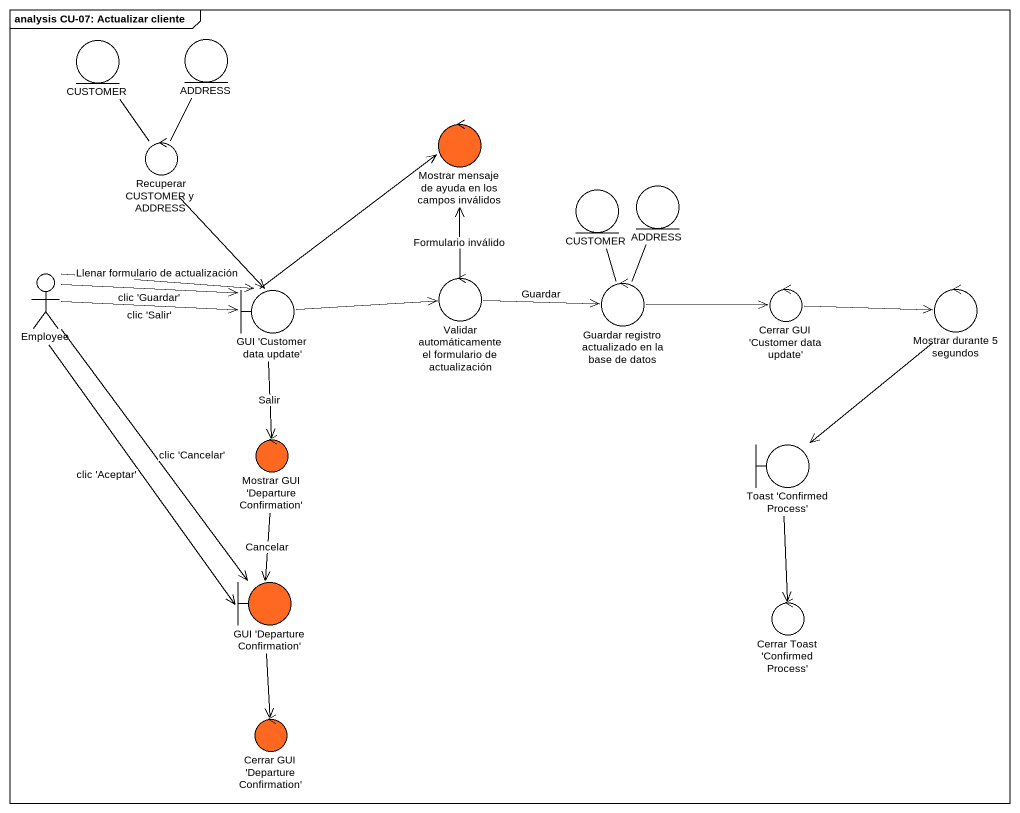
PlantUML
@startuml
mainframe analysis CU-07: Actualizar cliente
entity CUSTOMER
entity ADDRESS
control "Mostrar mensaje de ayuda en los campos inválidos" as Mostrar_mensaje_de_ayuda_en #FF6820
control "Recuperar CUSTOMER y ADDRESS" as Recuperar_CUSTOMER_y_ADDRESS
entity "CUSTOMER" as CUSTOMER_2
entity "ADDRESS" as ADDRESS_2
actor Employee
boundary "GUI 'Customer data update'" as GUI_Customer_data_update
control "Validar automáticamente el formulario de actualización" as Validar_automáticamente_el
control "Guardar registro actualizado en la base de datos" as Guardar_registro
control "Cerrar GUI 'Customer data update'" as Cerrar_GUI_Customer_data
control "Mostrar durante 5 segundos" as Mostrar_durante_5_segundos
control "Mostrar GUI 'Departure Confirmation'" as Mostrar_GUI_Departure #FF6820
boundary "Toast 'Confirmed Process'" as Toast_Confirmed_Process
boundary "GUI 'Departure Confirmation'" as GUI_Departure_Confirmation #FF6820
control "Cerrar Toast 'Confirmed Process'" as Cerrar_Toast_Confirmed
control "Cerrar GUI 'Departure Confirmation'" as Cerrar_GUI_Departure #FF6820
CUSTOMER -- Recuperar_CUSTOMER_y_ADDRESS
ADDRESS -- Recuperar_CUSTOMER_y_ADDRESS
Recuperar_CUSTOMER_y_ADDRESS --> GUI_Customer_data_update
CUSTOMER_2 -- Guardar_registro
ADDRESS_2 -- Guardar_registro
Employee -right-> GUI_Customer_data_update : Llenar formulario de actualización
Employee -right-> GUI_Customer_data_update : clic 'Guardar'
Employee -right-> GUI_Customer_data_update : clic 'Salir'
Employee --> GUI_Departure_Confirmation : clic 'Cancelar'
Employee --> GUI_Departure_Confirmation : clic 'Aceptar'
GUI_Customer_data_update -up-> Mostrar_mensaje_de_ayuda_en
GUI_Customer_data_update -right-> Validar_automáticamente_el
GUI_Customer_data_update --> Mostrar_GUI_Departure : Salir
Validar_automáticamente_el -up-> Mostrar_mensaje_de_ayuda_en : Formulario inválido
Validar_automáticamente_el -right-> Guardar_registro : Guardar
Guardar_registro -right-> Cerrar_GUI_Customer_data
Cerrar_GUI_Customer_data -right-> Mostrar_durante_5_segundos
Mostrar_durante_5_segundos --> Toast_Confirmed_Process
Mostrar_GUI_Departure --> GUI_Departure_Confirmation : Cancelar
Toast_Confirmed_Process --> Cerrar_Toast_Confirmed
GUI_Departure_Confirmation --> Cerrar_GUI_Departure
@enduml
